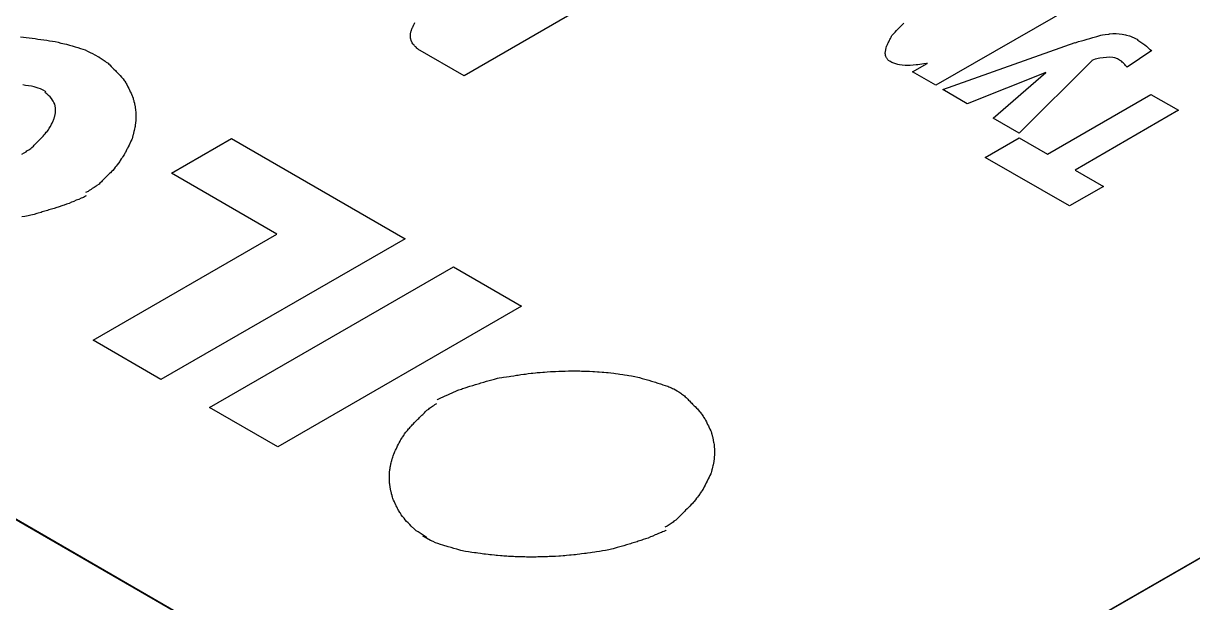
# Model space of a CAD drawing. Extents: x 0 to 258, y 0 to 184.
# Drawn here: x 78.619 to 79.382, y 105.902 to 106.28 of the extents above; entities that cross this region are included whole.
import ezdxf

# ---------------------------------------------------------------- set-up
doc = ezdxf.new("R2010")
doc.units = 0

msp = doc.modelspace()

# ---------------------------------------------------------------- linework, layer by layer
for p, q in [((79.022602, 105.721115), (77.361021, 106.680493)), ((79.022602, 105.72085), (77.361021, 106.680228)), ((80.61354, 106.639747), (79.022602, 105.721115)), ((80.61354, 106.639482), (79.022602, 105.72085)), ((78.996673, 106.29817), (78.906979, 106.246312)), ((79.304648, 106.29182), (79.214689, 106.240226)), ((78.872502, 106.275974), (78.872591, 106.276239)), ((78.872591, 106.276239), (78.872785, 106.276768)), ((78.872785, 106.276768), (78.873002, 106.277297)), ((78.873002, 106.277297), (78.873237, 106.277826)), ((78.873237, 106.277826), (78.873364, 106.278091)), ((78.873364, 106.278091), (78.873629, 106.27862)), ((78.873629, 106.27862), (78.873893, 106.279149)), ((78.873893, 106.279149), (78.874158, 106.279678)), ((78.874158, 106.279678), (78.874317, 106.279943)), ((78.874317, 106.279943), (78.874581, 106.280472)), ((78.874581, 106.280472), (78.874846, 106.281001)), ((79.189086, 106.275815), (79.189615, 106.276345)), ((79.189615, 106.276345), (79.190144, 106.276874)), ((79.190144, 106.276874), (79.190673, 106.277403)), ((79.190673, 106.277403), (79.191202, 106.277932)), ((79.191202, 106.277932), (79.191731, 106.278461)), ((79.191731, 106.278461), (79.192261, 106.27899)), ((79.192261, 106.27899), (79.19279, 106.27952)), ((79.19279, 106.27952), (79.193319, 106.280049)), ((79.193319, 106.280049), (79.193848, 106.280578)), ((78.617473, 106.271619), (78.619325, 106.271466)), ((78.619325, 106.271466), (78.621177, 106.271291)), ((78.621177, 106.271291), (78.625119, 106.270762)), ((78.625119, 106.270762), (78.626971, 106.270526)), ((78.626971, 106.270526), (78.628823, 106.270272)), ((78.628823, 106.270272), (78.630675, 106.270008)), ((78.630675, 106.270008), (78.634538, 106.269479)), ((78.634538, 106.269479), (78.63639, 106.269214)), ((78.63639, 106.269214), (78.638242, 106.26895)), ((78.638242, 106.26895), (78.640094, 106.268685)), ((78.640094, 106.268685), (78.641947, 106.268156)), ((78.871882, 106.272535), (78.871906, 106.273064)), ((78.871885, 106.272005), (78.871882, 106.272535)), ((78.871917, 106.271476), (78.871885, 106.272005)), ((78.871906, 106.273064), (78.871959, 106.273593)), ((78.871946, 106.271212), (78.871917, 106.271476)), ((78.872023, 106.270683), (78.871946, 106.271212)), ((78.871959, 106.273593), (78.872038, 106.274122)), ((78.872076, 106.270418), (78.872023, 106.270683)), ((78.872038, 106.274122), (78.872142, 106.274651)), ((78.872205, 106.269889), (78.872076, 106.270418)), ((78.872142, 106.274651), (78.8722, 106.274916)), ((78.8722, 106.274916), (78.87234, 106.275445)), ((78.872282, 106.269624), (78.872205, 106.269889)), ((78.872467, 106.269095), (78.872282, 106.269624)), ((78.87234, 106.275445), (78.872502, 106.275974)), ((78.872573, 106.26883), (78.872467, 106.269095)), ((78.872816, 106.268301), (78.872573, 106.26883)), ((79.184059, 106.268407), (79.184323, 106.268936)), ((79.184323, 106.268936), (79.184588, 106.269465)), ((79.184588, 106.269465), (79.184852, 106.269995)), ((79.184852, 106.269995), (79.185117, 106.270524)), ((79.185117, 106.270524), (79.185381, 106.271053)), ((79.185381, 106.271053), (79.185646, 106.271582)), ((79.185646, 106.271582), (79.185911, 106.272111)), ((79.185911, 106.272111), (79.186175, 106.27264)), ((79.186175, 106.27264), (79.186704, 106.27317)), ((79.186704, 106.27317), (79.187234, 106.273699)), ((79.187234, 106.273699), (79.187763, 106.274228)), ((79.187763, 106.274228), (79.188292, 106.274757)), ((79.188292, 106.274757), (79.189086, 106.275815)), ((79.306325, 106.26805), (79.307913, 106.268579)), ((79.307913, 106.268579), (79.309765, 106.269108)), ((79.309765, 106.269108), (79.311617, 106.269637)), ((79.311617, 106.269637), (79.313469, 106.270167)), ((79.313469, 106.270167), (79.315321, 106.270696)), ((79.315321, 106.270696), (79.317173, 106.271225)), ((79.317173, 106.271225), (79.319025, 106.271754)), ((79.319025, 106.271754), (79.319819, 106.271992)), ((79.319819, 106.271992), (79.320613, 106.272225)), ((79.320613, 106.272225), (79.322465, 106.272754)), ((79.322465, 106.272754), (79.323523, 106.272955)), ((79.323523, 106.272955), (79.325375, 106.27322)), ((79.325375, 106.27322), (79.328021, 106.273484)), ((79.327664, 106.273738), (79.328193, 106.273781)), ((79.328193, 106.273781), (79.330309, 106.273881)), ((79.330309, 106.273881), (79.332426, 106.273863)), ((79.332426, 106.273863), (79.334543, 106.27372)), ((79.334543, 106.27372), (79.336395, 106.273455)), ((79.336395, 106.273455), (79.337453, 106.273278)), ((79.337453, 106.273278), (79.338512, 106.273074)), ((79.338512, 106.273074), (79.339305, 106.272842)), ((79.339305, 106.272842), (79.341157, 106.272312)), ((79.341157, 106.272312), (79.341951, 106.272048)), ((79.341951, 106.272048), (79.342745, 106.271783)), ((79.342745, 106.271783), (79.344332, 106.270989)), ((79.344332, 106.270989), (79.345126, 106.270725)), ((79.345126, 106.270725), (79.346714, 106.269931)), ((79.34642, 106.269696), (79.346685, 106.269489)), ((79.346685, 106.269489), (79.348007, 106.268696)), ((79.348007, 106.268696), (79.348537, 106.268166)), ((78.641947, 106.268156), (78.643799, 106.267627)), ((78.643799, 106.267627), (78.647476, 106.266833)), ((78.647476, 106.266833), (78.649328, 106.266304)), ((78.649328, 106.266304), (78.65118, 106.265775)), ((78.65118, 106.265775), (78.653033, 106.265245)), ((78.653033, 106.265245), (78.654885, 106.264716)), ((78.654885, 106.264716), (78.656472, 106.264187)), ((78.656472, 106.264187), (78.65806, 106.263658)), ((78.65806, 106.263658), (78.659647, 106.263129)), ((78.659647, 106.263129), (78.661235, 106.262335)), ((78.661235, 106.262335), (78.662822, 106.261541)), ((78.662822, 106.261541), (78.66441, 106.260747)), ((78.872954, 106.268037), (78.872816, 106.268301)), ((78.873102, 106.267772), (78.872954, 106.268037)), ((78.873367, 106.267243), (78.873102, 106.267772)), ((78.873549, 106.266978), (78.873367, 106.267243)), ((78.874078, 106.266449), (78.873549, 106.266978)), ((78.874295, 106.26619), (78.874078, 106.266449)), ((78.874526, 106.265933), (78.874295, 106.26619)), ((78.875055, 106.265404), (78.874526, 106.265933)), ((78.875319, 106.265161), (78.875055, 106.265404)), ((78.875584, 106.264923), (78.875319, 106.265161)), ((78.876113, 106.264393), (78.875584, 106.264923)), ((78.876378, 106.264171), (78.876113, 106.264393)), ((78.876642, 106.263957), (78.876378, 106.264171)), ((78.876907, 106.26375), (78.876642, 106.263957)), ((78.906979, 106.246312), (78.876817, 106.263774)), ((79.181825, 106.260999), (79.181886, 106.262057)), ((79.181831, 106.260734), (79.181825, 106.260999)), ((79.181886, 106.262057), (79.182416, 106.264438)), ((79.182416, 106.264438), (79.18268, 106.265497)), ((79.18268, 106.265497), (79.1829, 106.266026)), ((79.1829, 106.266026), (79.183019, 106.26629)), ((79.183019, 106.26629), (79.183265, 106.26682)), ((79.183265, 106.26682), (79.183529, 106.267349)), ((79.183529, 106.267349), (79.183794, 106.267878)), ((79.183794, 106.267878), (79.184059, 106.268407)), ((79.219452, 106.237316), (79.305706, 106.268008)), ((79.305796, 106.267899), (79.306325, 106.26805)), ((79.355712, 106.262716), (79.339573, 106.251868)), ((79.348537, 106.268166), (79.34986, 106.267373)), ((79.34986, 106.267373), (79.351182, 106.266579)), ((79.351182, 106.266579), (79.352241, 106.265521)), ((79.352241, 106.265521), (79.353299, 106.264462)), ((79.353299, 106.264462), (79.354357, 106.263404)), ((79.354357, 106.263404), (79.355416, 106.262346)), ((78.66441, 106.260747), (78.665997, 106.259954)), ((78.665997, 106.259954), (78.668378, 106.258631)), ((78.668458, 106.258599), (78.668722, 106.258395)), ((78.668722, 106.258395), (78.670045, 106.257602)), ((78.670045, 106.257602), (78.672691, 106.255749)), ((78.672691, 106.255749), (78.67322, 106.25522)), ((78.67322, 106.25522), (78.674543, 106.254427)), ((78.674543, 106.254427), (78.675072, 106.253897)), ((78.675072, 106.253897), (78.675601, 106.253368)), ((78.675601, 106.253368), (78.67666, 106.25231)), ((79.181878, 106.260205), (79.181831, 106.260734)), ((79.181918, 106.25994), (79.181878, 106.260205)), ((79.182035, 106.259411), (79.181918, 106.25994)), ((79.182111, 106.259147), (79.182035, 106.259411)), ((79.182204, 106.258882), (79.182111, 106.259147)), ((79.182437, 106.258353), (79.182204, 106.258882)), ((79.18258, 106.258088), (79.182437, 106.258353)), ((79.182741, 106.257824), (79.18258, 106.258088)), ((79.183006, 106.257295), (79.182741, 106.257824)), ((79.183228, 106.257038), (79.183006, 106.257295)), ((79.183474, 106.256787), (79.183228, 106.257038)), ((79.183738, 106.256543), (79.183474, 106.256787)), ((79.184003, 106.25631), (79.183738, 106.256543)), ((79.184268, 106.256086), (79.184003, 106.25631)), ((79.184532, 106.255876), (79.184268, 106.256086)), ((79.18599, 106.255019), (79.184667, 106.255813)), ((79.187313, 106.25449), (79.18599, 106.255019)), ((79.188107, 106.254225), (79.187313, 106.25449)), ((79.189959, 106.253696), (79.188107, 106.254225)), ((79.191017, 106.253487), (79.189959, 106.253696)), ((79.192869, 106.253223), (79.191017, 106.253487)), ((79.199608, 106.248958), (79.209133, 106.254249)), ((79.201923, 106.253384), (79.200071, 106.253194)), ((79.202982, 106.253501), (79.201923, 106.253384)), ((79.206871, 106.25403), (79.202982, 106.253501)), ((79.208723, 106.254294), (79.206871, 106.25403)), ((79.209252, 106.254379), (79.208723, 106.254294)), ((79.316818, 106.256366), (79.269193, 106.208741)), ((79.318723, 106.257165), (79.316607, 106.256371)), ((79.319782, 106.257419), (79.318723, 106.257165)), ((79.32084, 106.257647), (79.319782, 106.257419)), ((79.321898, 106.25785), (79.32084, 106.257647)), ((79.324015, 106.258115), (79.321898, 106.25785)), ((79.326132, 106.258316), (79.324015, 106.258115)), ((79.328248, 106.258369), (79.326132, 106.258316)), ((79.330365, 106.258237), (79.328248, 106.258369)), ((79.331688, 106.257996), (79.330365, 106.258237)), ((79.333275, 106.257467), (79.331688, 106.257996)), ((79.33354, 106.257273), (79.333275, 106.257467)), ((79.334662, 106.256546), (79.333339, 106.25734)), ((79.335985, 106.255752), (79.334662, 106.256546)), ((79.336514, 106.255223), (79.335985, 106.255752)), ((79.337043, 106.254694), (79.336514, 106.255223)), ((79.338101, 106.253635), (79.337043, 106.254694)), ((79.338631, 106.253106), (79.338101, 106.253635)), ((78.67666, 106.25231), (78.677189, 106.251781)), ((78.677189, 106.251781), (78.677718, 106.251252)), ((78.677718, 106.251252), (78.678247, 106.250722)), ((78.678247, 106.250722), (78.679306, 106.249664)), ((78.679306, 106.249664), (78.679835, 106.249135)), ((78.679835, 106.249135), (78.680364, 106.248606)), ((78.680364, 106.248606), (78.681422, 106.247547)), ((78.681422, 106.247547), (78.681951, 106.247018)), ((78.681951, 106.247018), (78.682481, 106.246489)), ((78.682481, 106.246489), (78.683274, 106.245431)), ((79.194721, 106.253016), (79.192869, 106.253223)), ((79.19525, 106.252982), (79.194721, 106.253016)), ((79.196896, 106.25304), (79.195044, 106.253069)), ((79.197954, 106.253067), (79.196896, 106.25304)), ((79.200071, 106.253194), (79.197954, 106.253067)), ((79.214689, 106.240226), (79.199608, 106.248958)), ((79.286656, 106.248428), (79.235327, 106.228056)), ((79.25226, 106.218531), (79.286656, 106.248428)), ((79.339424, 106.252048), (79.338631, 106.253106)), ((79.339591, 106.251783), (79.339424, 106.252048)), ((78.620775, 106.240052), (78.618923, 106.240285)), ((78.622627, 106.239787), (78.620775, 106.240052)), ((78.624479, 106.239523), (78.622627, 106.239787)), ((78.626331, 106.238993), (78.624479, 106.239523)), ((78.628183, 106.238464), (78.626331, 106.238993)), ((78.628977, 106.2382), (78.628183, 106.238464)), ((78.630564, 106.237671), (78.628977, 106.2382)), ((78.683274, 106.245431), (78.683804, 106.244902)), ((78.683804, 106.244902), (78.684333, 106.244372)), ((78.684333, 106.244372), (78.685126, 106.243314)), ((78.685126, 106.243314), (78.685391, 106.242785)), ((78.685391, 106.242785), (78.686185, 106.241727)), ((78.686185, 106.241727), (78.686449, 106.241197)), ((78.686449, 106.241197), (78.686714, 106.240668)), ((78.686714, 106.240668), (78.687243, 106.23961)), ((78.687243, 106.23961), (78.687508, 106.239081)), ((78.687508, 106.239081), (78.688037, 106.238022)), ((78.632152, 106.236877), (78.630564, 106.237671)), ((78.633739, 106.236083), (78.632152, 106.236877)), ((78.634689, 106.234578), (78.633366, 106.235371)), ((78.634004, 106.235882), (78.633739, 106.236083)), ((78.635747, 106.233519), (78.634689, 106.234578)), ((78.636806, 106.232461), (78.635747, 106.233519)), ((78.637599, 106.231403), (78.636806, 106.232461)), ((78.638393, 106.230344), (78.637599, 106.231403)), ((78.688037, 106.238022), (78.688301, 106.237493)), ((78.688301, 106.237493), (78.688831, 106.236435)), ((78.688831, 106.236435), (78.689087, 106.235906)), ((78.689087, 106.235906), (78.689616, 106.234847)), ((78.689616, 106.234847), (78.689847, 106.234318)), ((78.689847, 106.234318), (78.690376, 106.23326)), ((78.690376, 106.23326), (78.69058, 106.232731)), ((78.69058, 106.232731), (78.690844, 106.231672)), ((78.690844, 106.231672), (78.691024, 106.231143)), ((78.691024, 106.231143), (78.691289, 106.230085)), ((79.235327, 106.228056), (79.219452, 106.237316)), ((79.287714, 106.195247), (79.355183, 106.234141)), ((79.355183, 106.234141), (79.373175, 106.223822)), ((78.638658, 106.229815), (78.638393, 106.230344)), ((78.639187, 106.228757), (78.638658, 106.229815)), ((78.639716, 106.227698), (78.639187, 106.228757)), ((78.640245, 106.225317), (78.639716, 106.227698)), ((78.640229, 106.222142), (78.640322, 106.2232)), ((78.64033, 106.224259), (78.640245, 106.225317)), ((78.640322, 106.2232), (78.64033, 106.224259)), ((78.691289, 106.230085), (78.691442, 106.229556)), ((78.691442, 106.229556), (78.691707, 106.228497)), ((78.691707, 106.228497), (78.691834, 106.227968)), ((78.691834, 106.227968), (78.692064, 106.22691)), ((78.692064, 106.22691), (78.692164, 106.226381)), ((78.692164, 106.226381), (78.692344, 106.225322)), ((78.692344, 106.225322), (78.692492, 106.224264)), ((78.692492, 106.224264), (78.692553, 106.223735)), ((78.692553, 106.223735), (78.692654, 106.222677)), ((79.373175, 106.223822), (79.305706, 106.184664)), ((78.6377, 106.214734), (78.637965, 106.215263)), ((78.637965, 106.215263), (78.638229, 106.215792)), ((78.638229, 106.215792), (78.638758, 106.21685)), ((78.638758, 106.21685), (78.638988, 106.21738)), ((78.638988, 106.21738), (78.639203, 106.217909)), ((78.639203, 106.217909), (78.639401, 106.218438)), ((78.639401, 106.218438), (78.639666, 106.219496)), ((78.639666, 106.219496), (78.639814, 106.220025)), ((78.639814, 106.220025), (78.64006, 106.221084)), ((78.64006, 106.221084), (78.640229, 106.222142)), ((78.692485, 106.215268), (78.692342, 106.21421)), ((78.692545, 106.215797), (78.692485, 106.215268)), ((78.692646, 106.216856), (78.692545, 106.215797)), ((78.692715, 106.217914), (78.692646, 106.216856)), ((78.692654, 106.222677), (78.692691, 106.222147)), ((78.692691, 106.222147), (78.692744, 106.221089)), ((78.692739, 106.218443), (78.692715, 106.217914)), ((78.692762, 106.219502), (78.692739, 106.218443)), ((78.692744, 106.221089), (78.692765, 106.220031)), ((78.692765, 106.220031), (78.692762, 106.219502)), ((79.269193, 106.208741), (79.25226, 106.218531)), ((78.632144, 106.206796), (78.632937, 106.207855)), ((78.632937, 106.207855), (78.633467, 106.208384)), ((78.633467, 106.208384), (78.63426, 106.209442)), ((78.63426, 106.209442), (78.63479, 106.209971)), ((78.63479, 106.209971), (78.635583, 106.21103)), ((78.635583, 106.21103), (78.635848, 106.211559)), ((78.635848, 106.211559), (78.636112, 106.212088)), ((78.636112, 106.212088), (78.636906, 106.213146)), ((78.636906, 106.213146), (78.637171, 106.213675)), ((78.637171, 106.213675), (78.6377, 106.214734)), ((78.690947, 106.20786), (78.690778, 106.207331)), ((78.691212, 106.208918), (78.690947, 106.20786)), ((78.691476, 106.209977), (78.691212, 106.208918)), ((78.691609, 106.210506), (78.691476, 106.209977)), ((78.691855, 106.211564), (78.691609, 106.210506)), ((78.692072, 106.212622), (78.691855, 106.211564)), ((78.69217, 106.213152), (78.692072, 106.212622)), ((78.692342, 106.21421), (78.69217, 106.213152)), ((78.624735, 106.199388), (78.625794, 106.200446)), ((78.625794, 106.200446), (78.626323, 106.200976)), ((78.626323, 106.200976), (78.627381, 106.202034)), ((78.627381, 106.202034), (78.62844, 106.203092)), ((78.62844, 106.203092), (78.628969, 106.203621)), ((78.628969, 106.203621), (78.630027, 106.20468)), ((78.630027, 106.20468), (78.630556, 106.205209)), ((78.630556, 106.205209), (78.631615, 106.206267)), ((78.631615, 106.206267), (78.632144, 106.206796)), ((78.687693, 106.199922), (78.687164, 106.198864)), ((78.688222, 106.200981), (78.687693, 106.199922)), ((78.688751, 106.202039), (78.688222, 106.200981)), ((78.688989, 106.202568), (78.688751, 106.202039)), ((78.689519, 106.203627), (78.688989, 106.202568)), ((78.690048, 106.204685), (78.689519, 106.203627)), ((78.690249, 106.205214), (78.690048, 106.204685)), ((78.690513, 106.206272), (78.690249, 106.205214)), ((78.690778, 106.207331), (78.690513, 106.206272)), ((78.71595, 106.182812), (78.755109, 106.205301)), ((78.755109, 106.205301), (78.86835, 106.139949)), ((79.246968, 106.192866), (79.269193, 106.205831)), ((79.269193, 106.205831), (79.287714, 106.195247)), ((78.618385, 106.195155), (78.619708, 106.195948)), ((78.619708, 106.195948), (78.621031, 106.196742)), ((78.621031, 106.196742), (78.62156, 106.197271)), ((78.62156, 106.197271), (78.622883, 106.198065)), ((78.622883, 106.198065), (78.624206, 106.198859)), ((78.624206, 106.198859), (78.624735, 106.199388)), ((78.683989, 106.193043), (78.683195, 106.191985)), ((78.684253, 106.193572), (78.683989, 106.193043)), ((78.685047, 106.194631), (78.684253, 106.193572)), ((78.685576, 106.195689), (78.685047, 106.194631)), ((78.685841, 106.196218), (78.685576, 106.195689)), ((78.68637, 106.197277), (78.685841, 106.196218)), ((78.686899, 106.198335), (78.68637, 106.197277)), ((78.687164, 106.198864), (78.686899, 106.198335)), ((79.302002, 106.161381), (79.246968, 106.192866)), ((78.678433, 106.185635), (78.677639, 106.184577)), ((78.679226, 106.186693), (78.678433, 106.185635)), ((78.679755, 106.187222), (78.679226, 106.186693)), ((78.680549, 106.188281), (78.679755, 106.187222)), ((78.681343, 106.189339), (78.680549, 106.188281)), ((78.682137, 106.190397), (78.681343, 106.189339)), ((78.682401, 106.190927), (78.682137, 106.190397)), ((78.683195, 106.191985), (78.682401, 106.190927)), ((79.305706, 106.184664), (79.324227, 106.174081)), ((78.67023, 106.177168), (78.669172, 106.17611)), ((78.67076, 106.177698), (78.67023, 106.177168)), ((78.671818, 106.178756), (78.67076, 106.177698)), ((78.672876, 106.179814), (78.671818, 106.178756)), ((78.673405, 106.180343), (78.672876, 106.179814)), ((78.674464, 106.181402), (78.673405, 106.180343)), ((78.675522, 106.18246), (78.674464, 106.181402)), ((78.676051, 106.182989), (78.675522, 106.18246)), ((78.67711, 106.184047), (78.676051, 106.182989)), ((78.677639, 106.184577), (78.67711, 106.184047)), ((78.784742, 106.14286), (78.71595, 106.182812)), ((78.661499, 106.170818), (78.659912, 106.170025)), ((78.662293, 106.171348), (78.661499, 106.170818)), ((78.663616, 106.172141), (78.662293, 106.171348)), ((78.664145, 106.17267), (78.663616, 106.172141)), ((78.665468, 106.173464), (78.664145, 106.17267)), ((78.666791, 106.174258), (78.665468, 106.173464)), ((78.66732, 106.174787), (78.666791, 106.174258)), ((78.668643, 106.175581), (78.66732, 106.174787)), ((78.669172, 106.17611), (78.668643, 106.175581)), ((79.324227, 106.174081), (79.302002, 106.161381)), ((78.645902, 106.161878), (78.645108, 106.161614)), ((78.64749, 106.162407), (78.645902, 106.161878)), ((78.648283, 106.162672), (78.64749, 106.162407)), ((78.649077, 106.162936), (78.648283, 106.162672)), ((78.650665, 106.16373), (78.649077, 106.162936)), ((78.651458, 106.163995), (78.650665, 106.16373)), ((78.652252, 106.164259), (78.651458, 106.163995)), ((78.65384, 106.165053), (78.652252, 106.164259)), ((78.654633, 106.165318), (78.65384, 106.165053)), ((78.655427, 106.165582), (78.654633, 106.165318)), ((78.657015, 106.166376), (78.655427, 106.165582)), ((78.657808, 106.166641), (78.657015, 106.166376)), ((78.658602, 106.166905), (78.657808, 106.166641)), ((78.659925, 106.167699), (78.658602, 106.166905)), ((78.66019, 106.167903), (78.659925, 106.167699)), ((78.620237, 106.154502), (78.618385, 106.154237)), ((78.621296, 106.1547), (78.620237, 106.154502)), ((78.622354, 106.154901), (78.621296, 106.1547)), ((78.624206, 106.15543), (78.622354, 106.154901)), ((78.625265, 106.155645), (78.624206, 106.15543)), ((78.626323, 106.155864), (78.625265, 106.155645)), ((78.628175, 106.156393), (78.626323, 106.155864)), ((78.628969, 106.156626), (78.628175, 106.156393)), ((78.630821, 106.157155), (78.628969, 106.156626)), ((78.631615, 106.157401), (78.630821, 106.157155)), ((78.632408, 106.157647), (78.631615, 106.157401)), ((78.63426, 106.158177), (78.632408, 106.157647)), ((78.635054, 106.158439), (78.63426, 106.158177)), ((78.635848, 106.158703), (78.635054, 106.158439)), ((78.6377, 106.159232), (78.635848, 106.158703)), ((78.638494, 106.159497), (78.6377, 106.159232)), ((78.639287, 106.159761), (78.638494, 106.159497)), ((78.64114, 106.160291), (78.639287, 106.159761)), ((78.641933, 106.160555), (78.64114, 106.160291)), ((78.642727, 106.16082), (78.641933, 106.160555)), ((78.644315, 106.161349), (78.642727, 106.16082)), ((78.645108, 106.161614), (78.644315, 106.161349)), ((78.664886, 106.073804), (78.784742, 106.14286)), ((78.86835, 106.139949), (78.709071, 106.048139)), ((78.740821, 106.029883), (78.9001, 106.121693)), ((78.9001, 106.121693), (78.944286, 106.096029)), ((78.944286, 106.096029), (78.785271, 106.004218)), ((78.709071, 106.048139), (78.664886, 106.073804)), ((78.922338, 106.047113), (78.92419, 106.047642)), ((78.92419, 106.047642), (78.924984, 106.047867)), ((78.924984, 106.047867), (78.926836, 106.048396)), ((78.926836, 106.048396), (78.928688, 106.048925)), ((78.928688, 106.048925), (78.929747, 106.049129)), ((78.929747, 106.049129), (78.931599, 106.049393)), ((78.931599, 106.049393), (78.932657, 106.049584)), ((78.932657, 106.049584), (78.934509, 106.049848)), ((78.934509, 106.049848), (78.936361, 106.050113)), ((78.936361, 106.050113), (78.93742, 106.050285)), ((78.93742, 106.050285), (78.939272, 106.050549)), ((78.939272, 106.050549), (78.941124, 106.050814)), ((78.941124, 106.050814), (78.942182, 106.050965)), ((78.942182, 106.050965), (78.944034, 106.051229)), ((78.944034, 106.051229), (78.945886, 106.051494)), ((78.945886, 106.051494), (78.946945, 106.051626)), ((78.946945, 106.051626), (78.948797, 106.051878)), ((78.948797, 106.051878), (78.950649, 106.052111)), ((78.950649, 106.052111), (78.951707, 106.052222)), ((78.951707, 106.052222), (78.953559, 106.052433)), ((78.953559, 106.052433), (78.954617, 106.052531)), ((78.954617, 106.052531), (78.95647, 106.052719)), ((78.95647, 106.052719), (78.958322, 106.052886)), ((78.958322, 106.052886), (78.95938, 106.052965)), ((78.95938, 106.052965), (78.961232, 106.053111)), ((78.961232, 106.053111), (78.963349, 106.053238)), ((78.963349, 106.053238), (78.964407, 106.053293)), ((78.964407, 106.053293), (78.966524, 106.053396)), ((78.966524, 106.053396), (78.96864, 106.053484)), ((78.96864, 106.053484), (78.969699, 106.053518)), ((78.969699, 106.053518), (78.971815, 106.053579)), ((78.971815, 106.053579), (78.972874, 106.053603)), ((78.972874, 106.053603), (78.97499, 106.053637)), ((78.97499, 106.053637), (78.977107, 106.053656)), ((78.977107, 106.053656), (78.978165, 106.053658)), ((78.978165, 106.053658), (78.980282, 106.053648)), ((78.980282, 106.053648), (78.982399, 106.053621)), ((78.982399, 106.053621), (78.983457, 106.0536)), ((78.983457, 106.0536), (78.985574, 106.053547)), ((78.985574, 106.053547), (78.986632, 106.053513)), ((78.986632, 106.053513), (78.988749, 106.053433)), ((78.988749, 106.053433), (78.990865, 106.053333)), ((78.990865, 106.053333), (78.991924, 106.053277)), ((78.991924, 106.053277), (78.99404, 106.05315)), ((78.99404, 106.05315), (78.995099, 106.053082)), ((78.995099, 106.053082), (78.996951, 106.052925)), ((78.996951, 106.052925), (78.998009, 106.052841)), ((78.998009, 106.052841), (78.999861, 106.052658)), ((78.999861, 106.052658), (79.00092, 106.05256)), ((79.00092, 106.05256), (79.002772, 106.052346)), ((79.002772, 106.052346), (79.004624, 106.052116)), ((79.004624, 106.052116), (79.005682, 106.051991)), ((79.005682, 106.051991), (79.007534, 106.05173)), ((79.007534, 106.05173), (79.008592, 106.051592)), ((79.008592, 106.051592), (79.010444, 106.051327)), ((79.010444, 106.051327), (79.011503, 106.051174)), ((79.011503, 106.051174), (79.013355, 106.050909)), ((79.013355, 106.050909), (79.014413, 106.05074)), ((79.014413, 106.05074), (79.016265, 106.050475)), ((79.016265, 106.050475), (79.017324, 106.050288)), ((79.017324, 106.050288), (79.018382, 106.050097)), ((79.018382, 106.050097), (79.020234, 106.049568)), ((79.020234, 106.049568), (79.021292, 106.049359)), ((79.021292, 106.049359), (79.023144, 106.04883)), ((79.023144, 106.04883), (79.023938, 106.048605)), ((79.023938, 106.048605), (79.02579, 106.048076)), ((79.02579, 106.048076), (79.026584, 106.047832)), ((79.026584, 106.047832), (79.027378, 106.047584)), ((79.027378, 106.047584), (79.02923, 106.047054)), ((78.89879, 106.039212), (78.900378, 106.040006)), ((78.900378, 106.040006), (78.901172, 106.04027)), ((78.901172, 106.04027), (78.902759, 106.041064)), ((78.902759, 106.041064), (78.903553, 106.041329)), ((78.903553, 106.041329), (78.90514, 106.041858)), ((78.90514, 106.041858), (78.905934, 106.042123)), ((78.905934, 106.042123), (78.907522, 106.042652)), ((78.907522, 106.042652), (78.908315, 106.042916)), ((78.908315, 106.042916), (78.909903, 106.043445)), ((78.909903, 106.043445), (78.910697, 106.04371)), ((78.910697, 106.04371), (78.912549, 106.044239)), ((78.912549, 106.044239), (78.914401, 106.044768)), ((78.914401, 106.044768), (78.915195, 106.045033)), ((78.915195, 106.045033), (78.917047, 106.045562)), ((78.917047, 106.045562), (78.91784, 106.045819)), ((78.91784, 106.045819), (78.919693, 106.046348)), ((78.919693, 106.046348), (78.921545, 106.046877)), ((78.921545, 106.046877), (78.922338, 106.047113)), ((79.02923, 106.047054), (79.030024, 106.04679)), ((79.030024, 106.04679), (79.031876, 106.046261)), ((79.031876, 106.046261), (79.032669, 106.045996)), ((79.032669, 106.045996), (79.033463, 106.045731)), ((79.033463, 106.045731), (79.035051, 106.045202)), ((79.035051, 106.045202), (79.035844, 106.044938)), ((79.035844, 106.044938), (79.036638, 106.044673)), ((79.036638, 106.044673), (79.038226, 106.044144)), ((79.038226, 106.044144), (79.039019, 106.043879)), ((79.039019, 106.043879), (79.039813, 106.043615)), ((79.039813, 106.043615), (79.040607, 106.04335)), ((79.040607, 106.04335), (79.042194, 106.042556)), ((79.042194, 106.042556), (79.042988, 106.042292)), ((79.042988, 106.042292), (79.043782, 106.042027)), ((79.043782, 106.042027), (79.045899, 106.040704)), ((79.045454, 106.040964), (79.045719, 106.040757)), ((79.045719, 106.040757), (79.047042, 106.039964)), ((79.047042, 106.039964), (79.048365, 106.03917)), ((78.887868, 106.031685), (78.889191, 106.032478)), ((78.889265, 106.034775), (78.88953, 106.034979)), ((78.88953, 106.034979), (78.890853, 106.035773)), ((78.890853, 106.035773), (78.891647, 106.036037)), ((78.891647, 106.036037), (78.893234, 106.036831)), ((78.893234, 106.036831), (78.894028, 106.037095)), ((78.894028, 106.037095), (78.895615, 106.037889)), ((78.895615, 106.037889), (78.896409, 106.038154)), ((78.896409, 106.038154), (78.897997, 106.038948)), ((78.897997, 106.038948), (78.89879, 106.039212)), ((79.048365, 106.03917), (79.048894, 106.038641)), ((79.048894, 106.038641), (79.050217, 106.037847)), ((79.050217, 106.037847), (79.050746, 106.037318)), ((79.050746, 106.037318), (79.051275, 106.036789)), ((79.051275, 106.036789), (79.051804, 106.036259)), ((79.051804, 106.036259), (79.052862, 106.035201)), ((79.052862, 106.035201), (79.053392, 106.034672)), ((79.053392, 106.034672), (79.053921, 106.034143)), ((79.053921, 106.034143), (79.054979, 106.033084)), ((79.054979, 106.033084), (79.055508, 106.032555)), ((79.055508, 106.032555), (79.056037, 106.032026)), ((79.056037, 106.032026), (79.057096, 106.030968)), ((78.785271, 106.004218), (78.740821, 106.029883)), ((78.878873, 106.024276), (78.879402, 106.024806)), ((78.879402, 106.024806), (78.879931, 106.025335)), ((78.879931, 106.025335), (78.880989, 106.026393)), ((78.880989, 106.026393), (78.881518, 106.026922)), ((78.881518, 106.026922), (78.882048, 106.027451)), ((78.882048, 106.027451), (78.882577, 106.027981)), ((78.882577, 106.027981), (78.8839, 106.028774)), ((78.8839, 106.028774), (78.884429, 106.029303)), ((78.884429, 106.029303), (78.884958, 106.029833)), ((78.884958, 106.029833), (78.886281, 106.030626)), ((78.886281, 106.030626), (78.887075, 106.031156)), ((78.887075, 106.031156), (78.887868, 106.031685)), ((79.057096, 106.030968), (79.057625, 106.030439)), ((79.057625, 106.030439), (79.058683, 106.02938)), ((79.058683, 106.02938), (79.059212, 106.028851)), ((79.059212, 106.028851), (79.059742, 106.028322)), ((79.059742, 106.028322), (79.060535, 106.027264)), ((79.060535, 106.027264), (79.061065, 106.026734)), ((79.061065, 106.026734), (79.061858, 106.025676)), ((79.061858, 106.025676), (79.062123, 106.025147)), ((79.062123, 106.025147), (79.062917, 106.024089)), ((78.8712, 106.016339), (78.871729, 106.016868)), ((78.871729, 106.016868), (78.872523, 106.017926)), ((78.872523, 106.017926), (78.873052, 106.018456)), ((78.873052, 106.018456), (78.873581, 106.018985)), ((78.873581, 106.018985), (78.874639, 106.020043)), ((78.874639, 106.020043), (78.875169, 106.020572)), ((78.875169, 106.020572), (78.875698, 106.021101)), ((78.875698, 106.021101), (78.876756, 106.02216)), ((78.876756, 106.02216), (78.877285, 106.022689)), ((78.877285, 106.022689), (78.877814, 106.023218)), ((78.877814, 106.023218), (78.878873, 106.024276)), ((79.062917, 106.024089), (79.063181, 106.023559)), ((79.063181, 106.023559), (79.063975, 106.022501)), ((79.063975, 106.022501), (79.06424, 106.021972)), ((79.06424, 106.021972), (79.064504, 106.021443)), ((79.064504, 106.021443), (79.065033, 106.020384)), ((79.065033, 106.020384), (79.065298, 106.019855)), ((79.065298, 106.019855), (79.065827, 106.018797)), ((79.065827, 106.018797), (79.066356, 106.017739)), ((79.066356, 106.017739), (79.066608, 106.017209)), ((79.066608, 106.017209), (79.067137, 106.016151)), ((78.865644, 106.008931), (78.866437, 106.009989)), ((78.866437, 106.009989), (78.866702, 106.010518)), ((78.866702, 106.010518), (78.867496, 106.011576)), ((78.867496, 106.011576), (78.86776, 106.012106)), ((78.86776, 106.012106), (78.868025, 106.012635)), ((78.868025, 106.012635), (78.868819, 106.013693)), ((78.868819, 106.013693), (78.869348, 106.014222)), ((78.869348, 106.014222), (78.869877, 106.014751)), ((78.869877, 106.014751), (78.870671, 106.01581)), ((78.870671, 106.01581), (78.8712, 106.016339)), ((79.067137, 106.016151), (79.067364, 106.015622)), ((79.067364, 106.015622), (79.067893, 106.014564)), ((79.067893, 106.014564), (79.068094, 106.014034)), ((79.068094, 106.014034), (79.068359, 106.012976)), ((79.068359, 106.012976), (79.068534, 106.012447)), ((79.068534, 106.012447), (79.068798, 106.011389)), ((79.068798, 106.011389), (79.068952, 106.010859)), ((79.068952, 106.010859), (79.069216, 106.009801)), ((79.069216, 106.009801), (79.069465, 106.008743)), ((78.861717, 106.000993), (78.862246, 106.002051)), ((78.862246, 106.002051), (78.862487, 106.002581)), ((78.862487, 106.002581), (78.862733, 106.00311)), ((78.862733, 106.00311), (78.863262, 106.004168)), ((78.863262, 106.004168), (78.863527, 106.004697)), ((78.863527, 106.004697), (78.864056, 106.005756)), ((78.864056, 106.005756), (78.864321, 106.006285)), ((78.864321, 106.006285), (78.864585, 106.006814)), ((78.864585, 106.006814), (78.865114, 106.007872)), ((78.865114, 106.007872), (78.865379, 106.008401)), ((78.865379, 106.008401), (78.865644, 106.008931)), ((79.069465, 106.008743), (79.069576, 106.008214)), ((79.069576, 106.008214), (79.069777, 106.007155)), ((79.069777, 106.007155), (79.069867, 106.006626)), ((79.069867, 106.006626), (79.070021, 106.005568)), ((79.070021, 106.005568), (79.070145, 106.004509)), ((79.070145, 106.004509), (79.070195, 106.00398)), ((79.070195, 106.00398), (79.070272, 106.002922)), ((79.070272, 106.002922), (79.070317, 106.001864)), ((79.070317, 106.001864), (79.07033, 106.001334)), ((78.859301, 105.993585), (78.859566, 105.994643)), ((78.859566, 105.994643), (78.859712, 105.995172)), ((78.859712, 105.995172), (78.859976, 105.996231)), ((78.859976, 105.996231), (78.86014, 105.99676)), ((78.86014, 105.99676), (78.860312, 105.997289)), ((78.860312, 105.997289), (78.860577, 105.998347)), ((78.860577, 105.998347), (78.86077, 105.998876)), ((78.86077, 105.998876), (78.860968, 105.999406)), ((78.860968, 105.999406), (78.861497, 106.000464)), ((78.861497, 106.000464), (78.861717, 106.000993)), ((79.069814, 105.994455), (79.069626, 105.993397)), ((79.069899, 105.994984), (79.069814, 105.994455)), ((79.070042, 105.996043), (79.069899, 105.994984)), ((79.070158, 105.997101), (79.070042, 105.996043)), ((79.070206, 105.99763), (79.070158, 105.997101)), ((79.070277, 105.998689), (79.070206, 105.99763)), ((79.07032, 105.999747), (79.070277, 105.998689)), ((79.07033, 106.000276), (79.07032, 105.999747)), ((79.07033, 106.001334), (79.07033, 106.000276)), ((78.858211, 105.986176), (78.858283, 105.987235)), ((78.858283, 105.987235), (78.858328, 105.987764)), ((78.858328, 105.987764), (78.858444, 105.988822)), ((78.858444, 105.988822), (78.85851, 105.989351)), ((78.85851, 105.989351), (78.858584, 105.989881)), ((78.858584, 105.989881), (78.858754, 105.990939)), ((78.858754, 105.990939), (78.858849, 105.991468)), ((78.858849, 105.991468), (78.859061, 105.992526)), ((78.859061, 105.992526), (78.859177, 105.993056)), ((78.859177, 105.993056), (78.859301, 105.993585)), ((79.067896, 105.986518), (79.067367, 105.985459)), ((79.068087, 105.987047), (79.067896, 105.986518)), ((79.068351, 105.988105), (79.068087, 105.987047)), ((79.068616, 105.989164), (79.068351, 105.988105)), ((79.068769, 105.989693), (79.068616, 105.989164)), ((79.069034, 105.990751), (79.068769, 105.989693)), ((79.069293, 105.991809), (79.069034, 105.990751)), ((79.069409, 105.992339), (79.069293, 105.991809)), ((79.069626, 105.993397), (79.069409, 105.992339)), ((78.858151, 105.98406), (78.858166, 105.985118)), ((78.858153, 105.983531), (78.858151, 105.98406)), ((78.85818, 105.982472), (78.858153, 105.983531)), ((78.858166, 105.985118), (78.858185, 105.985647)), ((78.858203, 105.981943), (78.85818, 105.982472)), ((78.858185, 105.985647), (78.858211, 105.986176)), ((78.858235, 105.981414), (78.858203, 105.981943)), ((78.85832, 105.980356), (78.858235, 105.981414)), ((78.858373, 105.979826), (78.85832, 105.980356)), ((78.858434, 105.979297), (78.858373, 105.979826)), ((78.858579, 105.978239), (78.858434, 105.979297)), ((79.064218, 105.979109), (79.063689, 105.978051)), ((79.064748, 105.980168), (79.064218, 105.979109)), ((79.065012, 105.980697), (79.064748, 105.980168)), ((79.065541, 105.981755), (79.065012, 105.980697)), ((79.06607, 105.982814), (79.065541, 105.981755)), ((79.066309, 105.983343), (79.06607, 105.982814)), ((79.066838, 105.984401), (79.066309, 105.983343)), ((79.067367, 105.985459), (79.066838, 105.984401)), ((78.858661, 105.97771), (78.858579, 105.978239)), ((78.858849, 105.976651), (78.858661, 105.97771)), ((78.858955, 105.976122), (78.858849, 105.976651)), ((78.859069, 105.975593), (78.858955, 105.976122)), ((78.85932, 105.974535), (78.859069, 105.975593)), ((78.859455, 105.974006), (78.85932, 105.974535)), ((78.8596, 105.973476), (78.859455, 105.974006)), ((78.859865, 105.972418), (78.8596, 105.973476)), ((78.860034, 105.971889), (78.859865, 105.972418)), ((78.860209, 105.97136), (78.860034, 105.971889)), ((78.860474, 105.970301), (78.860209, 105.97136)), ((79.059191, 105.971172), (79.058662, 105.970643)), ((79.059985, 105.97223), (79.059191, 105.971172)), ((79.060779, 105.973289), (79.059985, 105.97223)), ((79.061043, 105.973818), (79.060779, 105.973289)), ((79.061837, 105.974876), (79.061043, 105.973818)), ((79.062102, 105.975405), (79.061837, 105.974876)), ((79.062895, 105.976464), (79.062102, 105.975405)), ((79.063425, 105.977522), (79.062895, 105.976464)), ((79.063689, 105.978051), (79.063425, 105.977522)), ((78.860675, 105.969772), (78.860474, 105.970301)), ((78.860884, 105.969243), (78.860675, 105.969772)), ((78.861413, 105.968185), (78.860884, 105.969243)), ((78.861648, 105.967656), (78.861413, 105.968185)), ((78.861892, 105.967126), (78.861648, 105.967656)), ((78.862421, 105.966068), (78.861892, 105.967126)), ((78.862685, 105.965539), (78.862421, 105.966068)), ((78.86295, 105.96501), (78.862685, 105.965539)), ((78.863479, 105.963951), (78.86295, 105.96501)), ((78.863744, 105.963422), (78.863479, 105.963951)), ((78.864008, 105.962893), (78.863744, 105.963422)), ((79.052577, 105.963764), (79.051518, 105.962705)), ((79.053106, 105.964293), (79.052577, 105.963764)), ((79.054164, 105.965351), (79.053106, 105.964293)), ((79.055223, 105.966409), (79.054164, 105.965351)), ((79.055752, 105.966939), (79.055223, 105.966409)), ((79.056545, 105.967997), (79.055752, 105.966939)), ((79.057075, 105.968526), (79.056545, 105.967997)), ((79.057868, 105.969584), (79.057075, 105.968526)), ((79.058662, 105.970643), (79.057868, 105.969584)), ((78.864273, 105.962364), (78.864008, 105.962893)), ((78.865067, 105.961306), (78.864273, 105.962364)), ((78.865331, 105.960776), (78.865067, 105.961306)), ((78.865596, 105.960247), (78.865331, 105.960776)), ((78.86586, 105.959718), (78.865596, 105.960247)), ((78.866654, 105.95866), (78.86586, 105.959718)), ((78.867183, 105.958131), (78.866654, 105.95866)), ((78.867713, 105.957601), (78.867183, 105.958131)), ((78.868506, 105.956543), (78.867713, 105.957601)), ((78.8693, 105.955485), (78.868506, 105.956543)), ((79.045168, 105.956355), (79.043845, 105.955562)), ((79.045698, 105.956884), (79.045168, 105.956355)), ((79.046756, 105.957943), (79.045698, 105.956884)), ((79.047285, 105.958472), (79.046756, 105.957943)), ((79.048343, 105.95953), (79.047285, 105.958472)), ((79.049402, 105.960589), (79.048343, 105.95953)), ((79.049931, 105.961118), (79.049402, 105.960589)), ((79.050989, 105.962176), (79.049931, 105.961118)), ((79.051518, 105.962705), (79.050989, 105.962176)), ((78.870358, 105.954426), (78.8693, 105.955485)), ((78.871417, 105.953368), (78.870358, 105.954426)), ((78.872475, 105.95231), (78.871417, 105.953368)), ((78.874592, 105.950458), (78.872475, 105.95231)), ((78.87565, 105.949399), (78.874592, 105.950458)), ((78.876973, 105.948606), (78.87565, 105.949399)), ((78.878296, 105.947812), (78.876973, 105.948606)), ((79.035696, 105.948299), (79.034903, 105.948034)), ((79.03649, 105.948563), (79.035696, 105.948299)), ((79.037284, 105.948828), (79.03649, 105.948563)), ((79.038607, 105.949622), (79.037284, 105.948828)), ((79.039348, 105.952387), (79.038025, 105.951593)), ((79.038871, 105.949823), (79.038607, 105.949622)), ((79.04067, 105.95318), (79.039348, 105.952387)), ((79.041464, 105.953709), (79.04067, 105.95318)), ((79.042787, 105.954503), (79.041464, 105.953709)), ((79.043316, 105.955032), (79.042787, 105.954503)), ((79.043845, 105.955562), (79.043316, 105.955032)), ((78.880942, 105.94596), (78.878296, 105.947812)), ((78.88245, 105.944412), (78.880069, 105.945735)), ((78.882265, 105.945166), (78.880942, 105.94596)), ((78.882529, 105.944962), (78.882265, 105.945166)), ((78.885096, 105.943089), (78.88245, 105.944412)), ((78.886683, 105.942295), (78.885096, 105.943089)), ((78.888271, 105.941502), (78.886683, 105.942295)), ((78.889858, 105.940972), (78.888271, 105.941502)), ((78.891446, 105.940443), (78.889858, 105.940972)), ((78.893033, 105.939914), (78.891446, 105.940443)), ((79.015588, 105.94089), (79.013736, 105.940361)), ((79.016382, 105.941155), (79.015588, 105.94089)), ((79.017175, 105.94142), (79.016382, 105.941155)), ((79.019028, 105.941949), (79.017175, 105.94142)), ((79.019821, 105.942213), (79.019028, 105.941949)), ((79.020615, 105.942478), (79.019821, 105.942213)), ((79.022203, 105.943007), (79.020615, 105.942478)), ((79.022996, 105.943272), (79.022203, 105.943007)), ((79.02379, 105.943536), (79.022996, 105.943272)), ((79.025378, 105.944065), (79.02379, 105.943536)), ((79.026171, 105.94433), (79.025378, 105.944065)), ((79.026965, 105.944595), (79.026171, 105.94433)), ((79.028553, 105.945388), (79.026965, 105.944595)), ((79.029346, 105.945653), (79.028553, 105.945388)), ((79.03014, 105.945918), (79.029346, 105.945653)), ((79.031728, 105.946711), (79.03014, 105.945918)), ((79.032521, 105.946976), (79.031728, 105.946711)), ((79.033315, 105.94724), (79.032521, 105.946976)), ((79.034903, 105.948034), (79.033315, 105.94724)), ((78.896526, 105.938856), (78.893033, 105.939914)), ((78.898378, 105.938327), (78.896526, 105.938856)), ((78.90023, 105.937797), (78.898378, 105.938327)), ((78.902082, 105.937268), (78.90023, 105.937797)), ((78.902876, 105.937038), (78.902082, 105.937268)), ((78.904728, 105.936509), (78.902876, 105.937038)), ((78.905786, 105.936297), (78.904728, 105.936509)), ((78.906844, 105.936091), (78.905786, 105.936297)), ((78.907903, 105.93589), (78.906844, 105.936091)), ((78.909755, 105.935625), (78.907903, 105.93589)), ((78.910813, 105.935443), (78.909755, 105.935625)), ((78.911871, 105.935265), (78.910813, 105.935443)), ((78.913724, 105.935001), (78.911871, 105.935265)), ((78.914782, 105.934839), (78.913724, 105.935001)), ((78.91584, 105.934683), (78.914782, 105.934839)), ((78.917692, 105.934419), (78.91584, 105.934683)), ((78.918751, 105.934278), (78.917692, 105.934419)), ((78.919809, 105.934144), (78.918751, 105.934278)), ((78.920867, 105.934011), (78.919809, 105.934144)), ((78.922719, 105.933763), (78.920867, 105.934011)), ((78.923778, 105.933646), (78.922719, 105.933763)), ((78.924836, 105.933535), (78.923778, 105.933646)), ((78.926688, 105.933326), (78.924836, 105.933535)), ((78.927746, 105.933228), (78.926688, 105.933326)), ((78.928805, 105.933135), (78.927746, 105.933228)), ((78.930657, 105.932964), (78.928805, 105.933135)), ((78.931715, 105.932884), (78.930657, 105.932964)), ((78.932774, 105.93281), (78.931715, 105.932884)), ((78.93489, 105.932675), (78.932774, 105.93281)), ((78.969815, 105.932839), (78.968757, 105.93277)), ((78.971667, 105.93299), (78.969815, 105.932839)), ((78.972726, 105.933069), (78.971667, 105.93299)), ((78.973784, 105.933154), (78.972726, 105.933069)), ((78.975636, 105.933334), (78.973784, 105.933154)), ((78.976694, 105.933429), (78.975636, 105.933334)), ((78.978546, 105.933633), (78.976694, 105.933429)), ((78.979605, 105.933741), (78.978546, 105.933633)), ((78.980663, 105.933853), (78.979605, 105.933741)), ((78.982515, 105.934088), (78.980663, 105.933853)), ((78.983573, 105.934212), (78.982515, 105.934088)), ((78.985426, 105.934469), (78.983573, 105.934212)), ((78.986484, 105.934604), (78.985426, 105.934469)), ((78.987542, 105.934744), (78.986484, 105.934604)), ((78.989394, 105.935009), (78.987542, 105.934744)), ((78.990453, 105.93516), (78.989394, 105.935009)), ((78.992305, 105.935424), (78.990453, 105.93516)), ((78.993363, 105.935586), (78.992305, 105.935424)), ((78.995215, 105.93585), (78.993363, 105.935586)), ((78.996273, 105.936025), (78.995215, 105.93585)), ((78.997332, 105.936205), (78.996273, 105.936025)), ((78.999184, 105.936469), (78.997332, 105.936205)), ((79.000242, 105.93666), (78.999184, 105.936469)), ((79.001301, 105.936856), (79.000242, 105.93666)), ((79.003153, 105.937385), (79.001301, 105.936856)), ((79.004211, 105.937594), (79.003153, 105.937385)), ((79.006063, 105.938123), (79.004211, 105.937594)), ((79.006857, 105.938342), (79.006063, 105.938123)), ((79.007651, 105.938567), (79.006857, 105.938342)), ((79.009503, 105.939097), (79.007651, 105.938567)), ((79.010296, 105.939335), (79.009503, 105.939097)), ((79.01109, 105.939578), (79.010296, 105.939335)), ((79.012942, 105.940107), (79.01109, 105.939578)), ((79.013736, 105.940361), (79.012942, 105.940107)), ((78.935949, 105.932612), (78.93489, 105.932675)), ((78.938065, 105.932503), (78.935949, 105.932612)), ((78.939124, 105.932456), (78.938065, 105.932503)), ((78.940182, 105.932411), (78.939124, 105.932456)), ((78.942299, 105.932336), (78.940182, 105.932411)), ((78.943357, 105.932305), (78.942299, 105.932336)), ((78.944415, 105.932278), (78.943357, 105.932305)), ((78.946532, 105.932236), (78.944415, 105.932278)), ((78.94759, 105.93222), (78.946532, 105.932236)), ((78.949707, 105.932204), (78.94759, 105.93222)), ((78.950765, 105.932202), (78.949707, 105.932204)), ((78.951823, 105.932204), (78.950765, 105.932202)), ((78.95394, 105.93222), (78.951823, 105.932204)), ((78.954998, 105.932233), (78.95394, 105.93222)), ((78.957115, 105.932273), (78.954998, 105.932233)), ((78.958173, 105.932297), (78.957115, 105.932273)), ((78.959232, 105.932329), (78.958173, 105.932297)), ((78.961348, 105.9324), (78.959232, 105.932329)), ((78.962407, 105.93244), (78.961348, 105.9324)), ((78.964523, 105.932535), (78.962407, 105.93244)), ((78.965582, 105.932588), (78.964523, 105.932535)), ((78.96664, 105.932646), (78.965582, 105.932588)), ((78.968757, 105.93277), (78.96664, 105.932646))]:
    msp.add_line(p, q)

doc.saveas('drawing.dxf')
